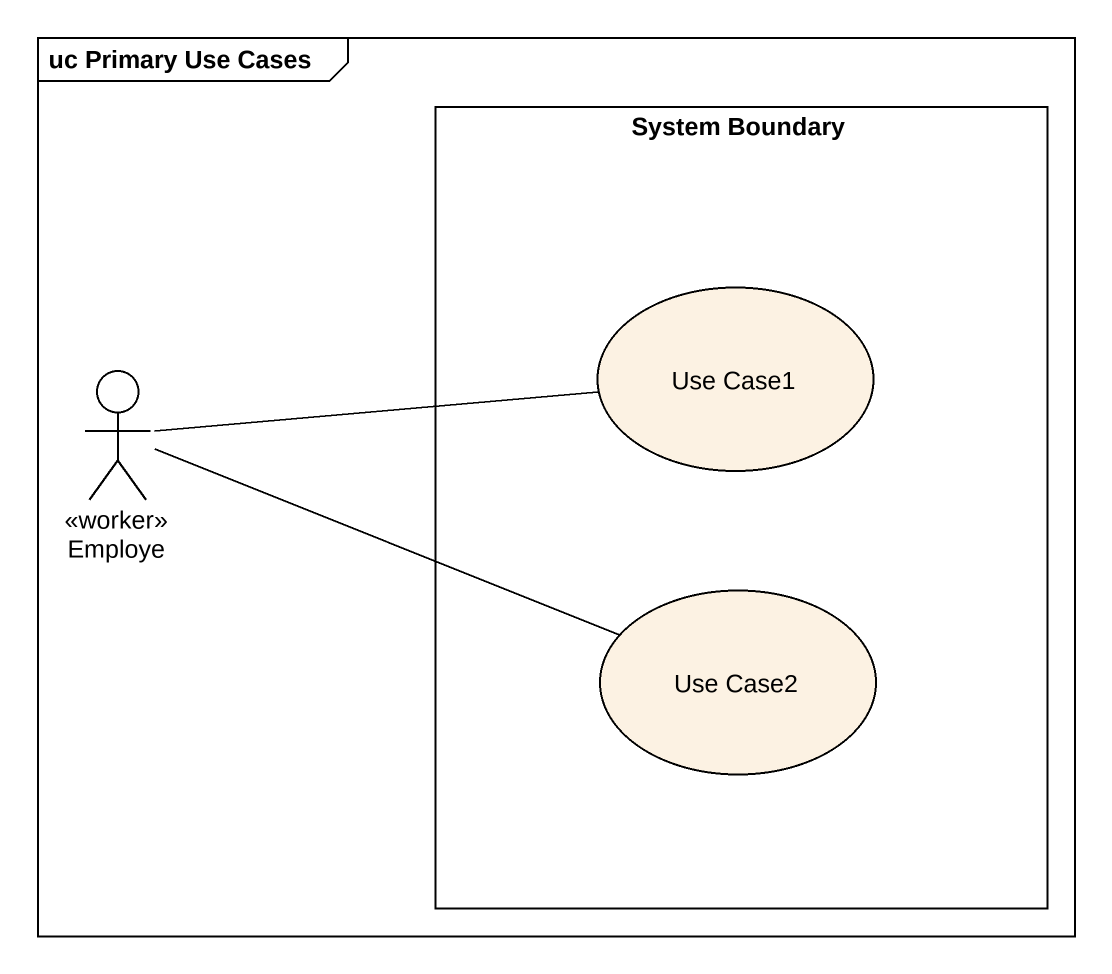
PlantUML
@startuml
mainframe uc Primary Use Cases
rectangle "System Boundary" as System_Boundary {
  usecase "Use Case1" as Use_Case1
  usecase "Use Case2" as Use_Case2
}
actor Employe <<worker>>
Employe -right- Use_Case1
Employe -right- Use_Case2
@enduml
